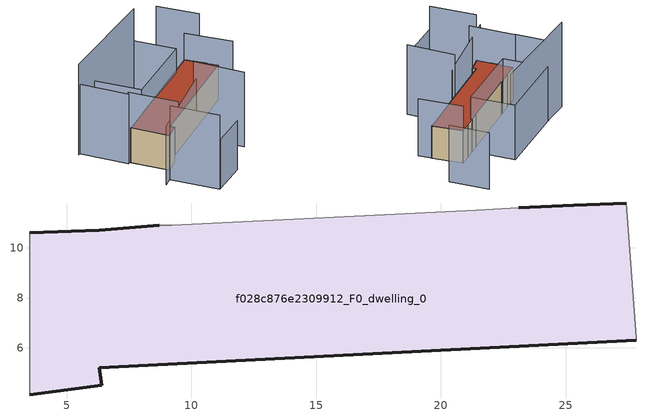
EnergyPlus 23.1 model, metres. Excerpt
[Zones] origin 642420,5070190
f028c876e2309912_F0_dwelling_0
 floor ground (EU_floor_Construction): 27.82,6.3 27.82,6.4 27.42,11.8 25.32,11.7 23.12,11.6 21.42,11.5 9.21,10.9 8.71,10.91 6.31,10.71 3.51,10.61 3.51,4.1 6.41,4.5 6.31,5.2 z0
 wall outside (EU_wall_Construction): 23.12,11.6 25.32,11.7 27.42,11.8 / 27.82,6.3 6.31,5.2 6.41,4.5 3.51,4.1 / 3.51,10.61 6.31,10.71 8.71,10.91 z0:6
 wall adiabatic (EU_wall_Construction): 27.42,11.8 27.82,6.4 27.82,6.3 / 3.51,4.1 3.51,10.61 / 8.71,10.91 9.21,10.9 21.42,11.5 23.12,11.6 z0:6
 roof outside (EU_roof_Construction): 27.42,11.8 27.82,6.4 27.82,6.3 6.31,5.2 6.41,4.5 3.51,4.1 3.51,10.61 6.31,10.71 8.71,10.91 9.21,10.9 21.42,11.5 23.12,11.6 25.32,11.7 z6
shading: 0.68,2.83 0.84,-5.4 z0:12.8; 1.1,-5.41 7.7,-5.4 z0:8.5; -1.07,2.76 15.18,4.64 / 22.92,19.2 23.13,11.28 / 23.13,11.28 8.58,10.89 / 8.58,10.89 8.37,18.81 / 8.37,18.81 22.92,19.2 z0:10.1; 15.13,-3.4 15.23,5.07 z0:12.9; 3.51,10.98 3.61,2.74 z0:12.1; 3.17,18.92 3.11,10.71 z0:12; 27.88,3.94 27.42,11.8 z0:10.6; 34.33,12.2 34.13,19.3 z0:10.5; 22.91,18.33 2.71,18.91 z0:15.7
[Building]
EU S2 Campaign: North Axis=0; Terrain=City; Solar Distribution=FullExterior
[Site:Location]
Lyon-Bron: Latitude=45.75; Longitude=5; Time Zone=1; Elevation=198
[SizingPeriod:WeatherFileDays]
AnnualSizingPeriod: Begin Month=1; Begin Day of Month=1; End Month=12; End Day of Month=31; Day of Week for Start Day=Monday; Use Weather File Daylight Saving Period=No; Use Weather File Rain and Snow Indicators=No
[MATERIAL]
EU_InternalMass_Material: Roughness=MediumRough; Thickness=0.1; Conductivity=1; Density=1800; Specific Heat=900; Thermal Absorptance=0.9; Solar Absorptance=0.7; Visible Absorptance=0.7
[MATERIAL:NOMASS] Roughness=MediumRough; Thermal Absorptance=0.9; Solar Absorptance=0.7; Visible Absorptance=0.7
Name | Thermal Resistance
EU_wall_NoMass | 0.503714
EU_roof_NoMass | 0.959371
EU_floor_NoMass | 0.347222
[CONSTRUCTION]
EU_wall_Construction: EU_wall_NoMass
EU_roof_Construction: EU_roof_NoMass
EU_floor_Construction: EU_floor_NoMass
EU_InternalMass_Construction: EU_InternalMass_Material
[ZONE]
f028c876e2309912_F0_dwelling_0: Type=1; Multiplier=1; Ceiling Height=autocalculate; Volume=815.917; Floor Area=autocalculate; Part of Total Floor Area=Yes
[INTERNALMASS]
f028c876e2309912_F0_dwelling_0_EU_InternalMass: Construction=EU_InternalMass_Construction; Zone or ZoneList=f028c876e2309912_F0_dwelling_0; Surface Area=135.986
[OTHEREQUIPMENT]
EU_Step8_InternalGain_f028c876e2309912_F0_dwelling_0_f000: Fuel Type=Electricity; Zone or ZoneList or Space or SpaceList=f028c876e2309912_F0_dwelling_0; Schedule=EU_Step8_GainSchedule_f028c876e2309912_F0_dwelling_0_f000; Design Level Calculation Method=Watts/Area; Power per Zone Floor Area=1; Fraction Latent=0; Fraction Radiant=0; Fraction Lost=0; Carbon Dioxide Generation Rate=0; EndUse Subcategory=EU_Step8_InternalGains
[ZONEVENTILATION:DESIGNFLOWRATE]
EU_ConstantAir_f028c876e2309912_F0_dwelling_0: Zone or ZoneList or Space or SpaceList=f028c876e2309912_F0_dwelling_0; Schedule=EU_AlwaysOn; Design Flow Rate Calculation Method=AirChanges/Hour; Air Changes per Hour=0.64; Ventilation Type=Natural; Fan Pressure Rise=0; Fan Total Efficiency=1; Constant Term Coefficient=1; Temperature Term Coefficient=0; Velocity Term Coefficient=0; Velocity Squared Term Coefficient=0; Minimum Indoor Temperature=-100; Maximum Indoor Temperature=100; Delta Temperature=-100; Minimum Outdoor Temperature=-100; Maximum Outdoor Temperature=100; Maximum Wind Speed=40
[HVACTEMPLATE:THERMOSTAT]
EU_HeatOnly_f028c876e2309912_F0_dwelling_0: Constant Heating Setpoint=20; Constant Cooling Setpoint=50
[HVACTEMPLATE:ZONE:IDEALLOADSAIRSYSTEM]
f028c876e2309912_F0_dwelling_0: Template Thermostat=EU_HeatOnly_f028c876e2309912_F0_dwelling_0; System Availability Schedule=EU_AlwaysOn; Maximum Heating Supply Air Temperature=50; Minimum Cooling Supply Air Temperature=13; Maximum Heating Supply Air Humidity Ratio=0.0156; Minimum Cooling Supply Air Humidity Ratio=0.0077; Heating Limit=NoLimit; Cooling Limit=NoLimit; Heating Availability Schedule=EU_AlwaysOn; Cooling Availability Schedule=EU_CoolingOff; Dehumidification Control Type=ConstantSensibleHeatRatio; Cooling Sensible Heat Ratio=0.7; Dehumidification Setpoint=60; Humidification Control Type=None; Humidification Setpoint=30; Outdoor Air Method=None; Outdoor Air Flow Rate per Person=0.00944; Outdoor Air Flow Rate per Zone Floor Area=0; Outdoor Air Flow Rate per Zone=0; Demand Controlled Ventilation Type=None; Outdoor Air Economizer Type=NoEconomizer; Heat Recovery Type=None; Sensible Heat Recovery Effectiveness=0.7; Latent Heat Recovery Effectiveness=0.65
[SIZING:ZONE]
f028c876e2309912_F0_dwelling_0: Zone Cooling Design Supply Air Temperature Input Method=SupplyAirTemperature; Zone Cooling Design Supply Air Temperature=13; Zone Heating Design Supply Air Temperature Input Method=SupplyAirTemperature; Zone Heating Design Supply Air Temperature=50; Zone Cooling Design Supply Air Humidity Ratio=0.008; Zone Heating Design Supply Air Humidity Ratio=0.008; Cooling Design Air Flow Method=DesignDay; Cooling Design Air Flow Rate=0; Cooling Minimum Air Flow per Zone Floor Area=0.000762; Cooling Minimum Air Flow=0; Cooling Minimum Air Flow Fraction=0.2; Heating Design Air Flow Method=DesignDay; Heating Design Air Flow Rate=0; Heating Maximum Air Flow per Zone Floor Area=0.002032; Heating Maximum Air Flow=0.141576; Heating Maximum Air Flow Fraction=0.3; Account for Dedicated Outdoor Air System=No; Dedicated Outdoor Air System Control Strategy=NeutralSupplyAir; Dedicated Outdoor Air Low Setpoint Temperature for Design=autosize; Dedicated Outdoor Air High Setpoint Temperature for Design=autosize; Zone Load Sizing Method=Sensible Load Only No Latent Load; Zone Latent Cooling Design Supply Air Humidity Ratio Input Method=HumidityRatioDifference; Zone Cooling Design Supply Air Humidity Ratio Difference=0.005; Zone Latent Heating Design Supply Air Humidity Ratio Input Method=HumidityRatioDifference; Zone Humidification Design Supply Air Humidity Ratio Difference=0.005
[SCHEDULE:CONSTANT]
Name | Hourly Value
EU_AlwaysOn | 1
EU_CoolingOff | 0
[SCHEDULE:FILE]
EU_Step8_GainSchedule_f028c876e2309912_F0_dwelling_0_f000: File=../../schedules/f028c876e2309912/f028c876e2309912_F0_dwelling_0_f000_gain.csv; Column Number=1; Rows to Skip at Top=0; Number of Hours of Data=8760; Column Separator=Comma; Interpolate to Timestep=No; Minutes per Item=60; Adjust Schedule for Daylight Savings=Yes
